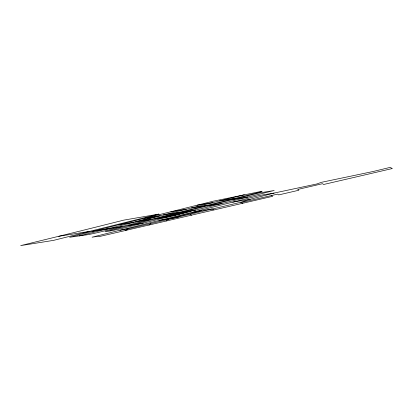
<?xml version="1.0" encoding="UTF-8"?>
<svg xmlns="http://www.w3.org/2000/svg" width="413" height="413" viewBox="0 0 413 413"><rect width="100%" height="100%" fill="white"/><g stroke="black" fill="none" stroke-linecap="round" stroke-linejoin="round"><path stroke-width="0.62" d="M166.64 220.924L167.286 219.788M240.789 202.277L241.337 202.535L277.572 194.125L278.687 194.915L298.842 190.238L297.727 189.448L322.507 183.692L323.622 184.487L392.35 168.535L390.12 167.394L373.192 171.488L321.557 182.293L316.905 183.955L274.067 193.072L250.35 199.226L240.789 202.277L127.906 228.952L125.666 230.439M149.031 225.013L150.771 223.634M118.474 224.827L213.232 201.198L262.116 191.214L260.649 191.973L97.979 232.534L88.521 234.594L69.658 237.258L118.474 224.827L133.967 222.261M79.265 235.9L244.248 194.76M180.93 212.494L259.111 192.995L274.227 190.496L120.761 228.73L111.273 230.8L105.052 231.678L180.93 212.494L195.726 210.041M164.503 217.109L183.692 212.359M168.38 216.458L181.705 213.134M172.144 215.839L190.858 211.172L178.514 213.216L159.8 217.883L173.155 215.669M168.003 218.978L201.425 210.651M159.098 220.496L178.354 217.217M219.623 200.904L235.178 198.323M197.016 205.24L212.55 202.669M233.231 199.448L248.037 196.996M191.369 207.951L206.903 205.375M170.853 211.766L186.33 209.205M207.068 205.973L221.91 203.511M232.772 202.138L250.35 199.226M163.135 214.987L178.612 212.427M144.669 218.291L160.146 215.736L134.865 222.039L150.363 219.473M178.364 213.691L186.48 212.344M177.265 214.244L182.04 213.454M172.82 215.354L177.6 214.559M154.746 219.019L169.547 216.567M92.249 231.363L107.783 228.792M106.616 229.081L122.093 226.52M128.541 225.555L143.337 223.103M274.067 193.072L259.658 195.437L193.196 211.998L211.988 208.916L213.96 209.943M197.858 211.539L189.629 212.886L92.063 237.201L98.526 236.236L99.146 236.592L272.626 196.325L271.511 195.53M120.018 230.232L127.906 228.952M58.744 236.303L89.683 231.363M190.145 214.471L191.544 215.147M241.337 202.535L242.436 203.33M158.876 214.11L53.556 240.371L20.65 245.606L71.65 233.128A529.13 17.542 -13 0 0 123.776 220.124L158.876 214.11"/></g></svg>
